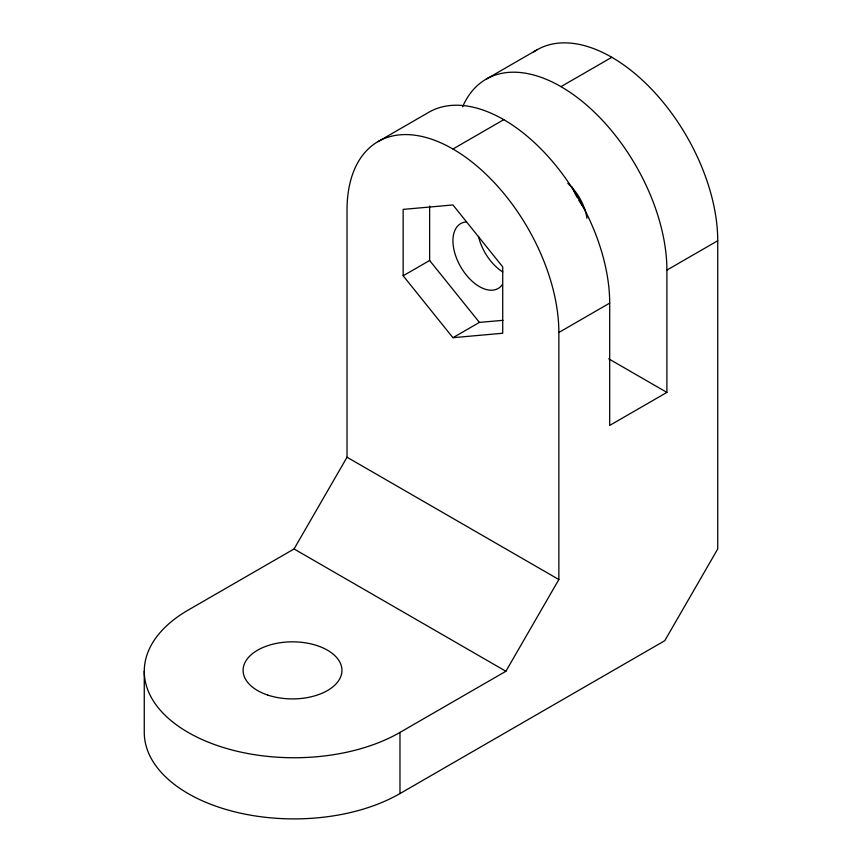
<?xml version="1.0" encoding="UTF-8"?>
<svg xmlns="http://www.w3.org/2000/svg" width="862" height="862" viewBox="0 0 862 862"><rect width="100%" height="100%" fill="white"/><g stroke="black" fill="none" stroke-linecap="round" stroke-linejoin="round"><path stroke-width="1.29" d="M452.938 149.018A149.794 86.48 60 0 1 558.856 332.473L558.856 579.533L505.897 671.261L399.979 732.42A149.794 86.48 0 0 1 188.142 732.42A149.794 86.48 0 0 1 188.142 610.113L294.061 548.965L347.02 457.226L347.02 210.177A149.794 86.48 60 0 1 452.938 149.018L503.774 119.667M378.041 141.605L428.877 112.243A149.794 86.48 60 0 1 544.31 152.38A149.794 86.48 60 0 1 609.693 303.122L609.693 425.429L666.897 392.404L666.897 270.097A149.794 86.48 60 0 0 580.956 100.369A149.794 86.48 60 0 0 462.592 106.834M486.082 79.229L536.918 49.867M560.979 86.642L611.815 57.291M403.157 275.775L403.157 209.391L452.938 204.951L502.718 266.875L502.718 333.249L452.938 337.699L403.157 275.775L429.632 260.486L429.632 206.05M452.938 337.699L479.412 322.41L502.999 320.308M558.856 332.473L609.693 303.122M666.897 270.097L717.734 240.746A149.794 86.48 60 0 0 650.217 87.784A149.794 86.48 60 0 0 533.74 51.871M144.266 671.261L144.266 732.42A149.794 86.48 0 0 0 236.738 812.316A149.794 86.48 0 0 0 399.979 793.568L664.774 640.692L717.734 548.965L717.734 240.746M608.701 358.807L666.897 392.404M347.02 457.226L558.856 579.533M294.061 548.965L505.897 671.261M429.632 260.486L479.412 322.41M399.979 732.42L399.979 793.568M567.832 183.369A37.443 21.625 60 0 1 586.99 218.28M502.794 271.961A37.443 21.625 60 0 1 478.475 236.371M502.352 284.568A37.443 21.625 60 0 1 460.696 266.843A37.443 21.625 60 0 1 466.18 221.911M584.748 209.272A67.408 38.919 60 0 1 578.79 200.221M577.443 197.883A67.408 38.919 60 0 1 572.045 186.968M267.791 695.084A49.436 28.543 0 0 0 341.945 670.367A49.436 28.543 0 0 0 267.791 645.66A49.436 28.543 0 0 0 267.791 695.084"/></g></svg>
